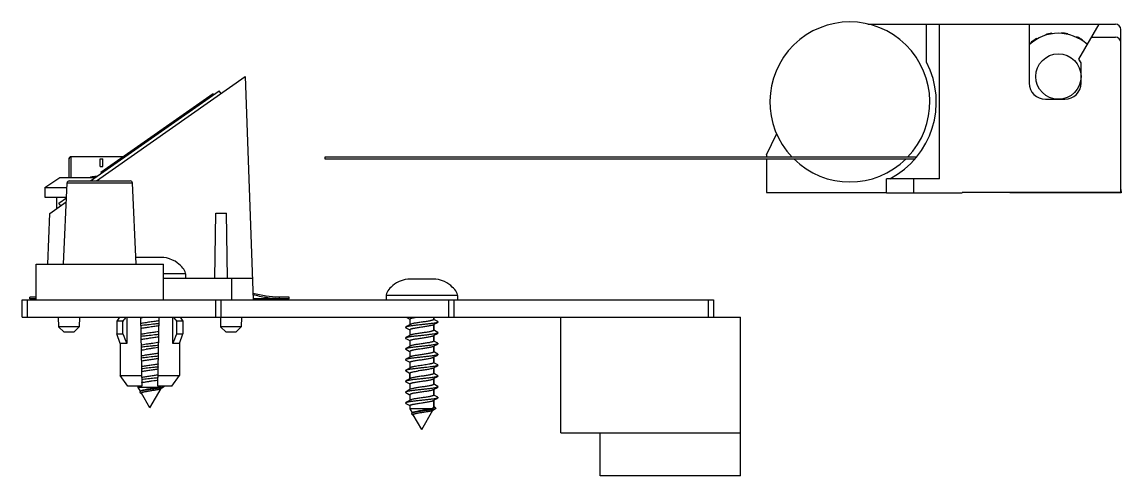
# Model space of a CAD drawing. Extents: x 0 to 420, y -74 to 297.
# Drawn here: x 177.2 to 279, y 126.9 to 168.9 of the extents above; entities that cross this region are included whole.
import ezdxf

# ---------------------------------------------------------------- set-up
doc = ezdxf.new("R2010")
doc.units = 0
doc.header["$LTSCALE"] = 23.1
doc.layers.get('0').update_dxf_attribs({"linetype": 'CONTINUOUS'})
doc.layers.add('02___PRT_ALL_AXES', color=7, linetype='CONTINUOUS')

msp = doc.modelspace()

# ---------------------------------------------------------------- linework, layer by layer
at = {"color": 7, "linetype": 'CONTINUOUS'}
for p, q in [((255.53, 168.73), (278.45, 168.73)), ((260.97, 165.21), (260.97, 168.73)), ((262.17, 154.43), (262.17, 168.73)), ((270.47, 168.73), (270.47, 163.28)), ((272.54, 167.88), (272.58, 167.83)), ((273.4, 167.86), (273.44, 167.92)), ((275.07, 165.48), (276.94, 168.73)), ((278.95, 153.15), (278.95, 168.23)), ((270.66, 166.97), (270.64, 167.05)), ((271.14, 167.39), (271.2, 167.35)), ((271.95, 167.68), (271.96, 167.74)), ((274.03, 167.83), (274.05, 167.76)), ((274.82, 167.5), (274.88, 167.55)), ((275.4, 167.25), (275.4, 167.17)), ((276.25, 167.53), (278.45, 167.53)), ((275.27, 165.14), (275.07, 165.48)), ((275.27, 163.28), (275.27, 165.14)), ((184.13, 154.23), (197.91, 163.88)), ((197.91, 163.88), (198.63, 143.23)), ((183.6, 154.23), (195.5, 162.56)), ((194.95, 162.29), (184.55, 155.01)), ((194.95, 162.29), (195.01, 162.21)), ((195.67, 162.31), (195.5, 162.56)), ((271.97, 161.78), (273.77, 161.78)), ((246.15, 156.65), (247.09, 158.55)), ((181.6, 154.53), (181.6, 156.26)), ((181.8, 154.53), (181.8, 156.46)), ((186.62, 156.46), (181.8, 156.46)), ((186.59, 156.44), (181.8, 156.44)), ((184.47, 155.55), (184.47, 156.28)), ((184.47, 156.28), (184.72, 156.28)), ((184.47, 156.26), (184.72, 156.26)), ((184.72, 155.55), (184.72, 156.28)), ((205.27, 156.42), (205.27, 156.27)), ((260, 156.42), (205.27, 156.42)), ((205.27, 156.27), (259.89, 156.27)), ((246.15, 156.65), (246.15, 156.42)), ((246.15, 156.27), (246.15, 153.15)), ((184.47, 155.55), (184.72, 155.55)), ((184.55, 155.01), (184.6, 154.93)), ((179.35, 153.63), (180.75, 154.53)), ((179.35, 153.63), (179.35, 152.73)), ((179.35, 153.63), (181.41, 153.63)), ((180.75, 154.53), (184.03, 154.53)), ((181.1, 146.53), (181.42, 154.04)), ((181.42, 154.04), (187.47, 154.04)), ((181.62, 154.23), (187.27, 154.23)), ((183.85, 154.58), (183.85, 154.55)), ((187.8, 146.53), (187.47, 154.04)), ((257.27, 153.13), (257.27, 154.43)), ((262.17, 154.43), (257.27, 154.43)), ((259.77, 154.43), (259.77, 153.13)), ((179.35, 152.73), (181.37, 152.73)), ((180.45, 152.73), (180.45, 151.65)), ((180.67, 152.18), (181.36, 152.66)), ((246.15, 153.15), (257.27, 153.15)), ((257.27, 153.13), (264.27, 153.13)), ((264.27, 153.15), (264.27, 153.13)), ((278.95, 153.15), (264.27, 153.15)), ((268.67, 153.13), (268.67, 153.15)), ((278.97, 153.13), (268.67, 153.13)), ((278.97, 153.26), (278.97, 153.13)), ((179.81, 151.21), (181.35, 152.28)), ((180.84, 151.93), (180.67, 152.18)), ((179.65, 146.53), (179.81, 151.21)), ((195.08, 145.23), (195.19, 151.23)), ((195.19, 151.23), (196.18, 151.23)), ((196.28, 145.23), (196.18, 151.23)), ((178.55, 143.23), (178.55, 146.53)), ((178.55, 146.53), (190.35, 146.53)), ((187.78, 147.13), (187.77, 147.13)), ((187.88, 147.13), (187.78, 147.13)), ((187.88, 147.13), (187.88, 147.13)), ((188.48, 147.13), (187.93, 147.13)), ((188.48, 147.13), (188.48, 147.13)), ((189.57, 147.13), (188.59, 147.13)), ((189.69, 147.13), (189.69, 147.13)), ((190.23, 147.13), (189.69, 147.13)), ((190.29, 147.13), (190.29, 147.13)), ((190.38, 147.13), (190.29, 147.13)), ((190.35, 143.23), (190.35, 146.53)), ((192.38, 145.63), (190.35, 145.63)), ((192.38, 145.63), (192.38, 145.23)), ((190.35, 145.23), (198.56, 145.23)), ((196.63, 145.23), (196.63, 143.23)), ((213.04, 145.13), (212.95, 145.13)), ((213.04, 145.13), (213.04, 145.13)), ((213.64, 145.13), (213.09, 145.13)), ((213.64, 145.13), (213.64, 145.13)), ((214.74, 145.13), (213.75, 145.13)), ((214.85, 145.13), (214.85, 145.13)), ((215.4, 145.13), (214.85, 145.13)), ((215.45, 145.13), (215.45, 145.13)), ((215.55, 145.13), (215.45, 145.13)), ((177.97, 143.33), (177.97, 143.48)), ((178.55, 143.48), (177.97, 143.48)), ((201.06, 143.48), (201.06, 143.33)), ((201.97, 143.48), (201.06, 143.48)), ((201.97, 143.33), (201.97, 143.48)), ((210.95, 143.63), (210.95, 143.23)), ((217.55, 143.63), (210.95, 143.63)), ((217.55, 143.63), (217.55, 143.23)), ((177.25, 141.63), (177.25, 143.23)), ((177.25, 143.23), (241.25, 143.23)), ((177.75, 141.63), (177.75, 143.23)), ((195.15, 143.23), (195.15, 141.63)), ((195.65, 143.23), (195.65, 141.63)), ((216.75, 141.63), (216.75, 143.23)), ((217.25, 141.63), (217.25, 143.23)), ((240.75, 143.23), (240.75, 141.63)), ((241.25, 143.23), (241.25, 141.63)), ((177.25, 141.63), (243.75, 141.63)), ((180.61, 141.63), (180.63, 140.73)), ((182.56, 141.63), (182.54, 140.73)), ((186.27, 141.63), (186.03, 141.25)), ((186.96, 141.63), (186.96, 139.18)), ((188.22, 141.63), (188.33, 135.23)), ((189.83, 135.23), (189.94, 141.63)), ((191.2, 139.18), (191.2, 141.63)), ((191.9, 141.63), (192.13, 141.25)), ((195.61, 141.63), (195.63, 140.73)), ((197.56, 141.63), (197.54, 140.73)), ((212.81, 141.63), (213.07, 141.48)), ((213.07, 141.48), (213.15, 141.43)), ((215.35, 141.41), (215.35, 141.63)), ((215.43, 141.38), (215.35, 141.43)), ((227.11, 130.93), (227.11, 141.63)), ((243.75, 126.93), (243.75, 141.63)), ((181.14, 140.23), (180.63, 140.73)), ((182.54, 140.73), (180.63, 140.73)), ((182.03, 140.23), (182.54, 140.73)), ((186.03, 141.25), (186.03, 140.08)), ((186.59, 141.25), (186.03, 141.25)), ((186.59, 140.08), (186.59, 141.25)), ((191.58, 140.08), (191.58, 141.25)), ((192.13, 141.25), (191.58, 141.25)), ((192.13, 141.25), (192.13, 140.08)), ((196.14, 140.23), (195.63, 140.73)), ((197.54, 140.73), (195.63, 140.73)), ((197.03, 140.23), (197.54, 140.73)), ((212.77, 140.65), (213.07, 140.48)), ((213.07, 140.48), (213.15, 140.43)), ((215.35, 140.41), (215.35, 140.93)), ((215.43, 140.38), (215.35, 140.43)), ((215.72, 141.21), (215.43, 141.38)), ((215.72, 140.21), (215.43, 140.38)), ((182.03, 140.23), (181.14, 140.23)), ((186.33, 139.18), (186.03, 140.08)), ((186.03, 140.08), (186.59, 140.08)), ((191.58, 140.08), (192.13, 140.08)), ((191.83, 139.18), (192.13, 140.08)), ((197.03, 140.23), (196.14, 140.23)), ((212.77, 139.65), (213.07, 139.48)), ((213.07, 139.48), (213.15, 139.43)), ((215.35, 139.41), (215.35, 139.93)), ((215.43, 139.38), (215.35, 139.43)), ((215.72, 139.21), (215.43, 139.38)), ((186.33, 139.18), (186.33, 136.23)), ((186.96, 139.18), (186.33, 139.18)), ((191.83, 139.18), (191.2, 139.18)), ((191.83, 139.18), (191.83, 136.23)), ((212.77, 138.65), (213.07, 138.48)), ((213.07, 138.48), (213.15, 138.43)), ((215.35, 138.41), (215.35, 138.93)), ((215.43, 138.38), (215.35, 138.43)), ((215.72, 138.21), (215.43, 138.38)), ((212.77, 137.65), (213.07, 137.48)), ((213.07, 137.48), (213.15, 137.43)), ((215.35, 137.41), (215.35, 137.93)), ((215.43, 137.38), (215.35, 137.43)), ((215.72, 137.21), (215.43, 137.38)), ((212.77, 136.65), (213.07, 136.48)), ((213.07, 136.48), (213.15, 136.43)), ((213.15, 135.93), (213.15, 136.45)), ((215.35, 136.41), (215.35, 136.93)), ((215.43, 136.38), (215.35, 136.43)), ((215.72, 136.21), (215.43, 136.38)), ((187.03, 135.23), (186.33, 136.23)), ((186.33, 136.23), (188.32, 136.23)), ((189.85, 136.23), (191.83, 136.23)), ((191.13, 135.23), (191.83, 136.23)), ((212.77, 135.65), (213.07, 135.48)), ((213.07, 135.48), (213.15, 135.43)), ((215.35, 135.41), (215.35, 135.93)), ((215.43, 135.38), (215.35, 135.43)), ((215.72, 135.21), (215.43, 135.38)), ((188.33, 135.23), (187.03, 135.23)), ((189.93, 135.13), (187.98, 135.13)), ((188.18, 134.65), (188.31, 134.57)), ((188.25, 134.79), (188.2, 134.76)), ((189.08, 133.23), (188.3, 134.59)), ((189.08, 133.23), (190.12, 135.02)), ((191.13, 135.23), (189.83, 135.23)), ((190.1, 135.01), (190.35, 135.16)), ((212.77, 134.65), (213.07, 134.48)), ((213.07, 134.48), (213.15, 134.43)), ((215.35, 134.41), (215.35, 134.93)), ((215.43, 134.38), (215.35, 134.43)), ((215.72, 134.21), (215.43, 134.38)), ((212.77, 133.65), (213.07, 133.48)), ((213.07, 133.48), (213.15, 133.43)), ((215.35, 133.29), (215.35, 133.93)), ((215.51, 133.22), (215.35, 133.33)), ((215.09, 133.13), (213.15, 133.13)), ((213.34, 132.65), (213.47, 132.57)), ((213.42, 132.79), (213.36, 132.76)), ((214.25, 131.23), (213.46, 132.59)), ((214.25, 131.23), (215.28, 133.02)), ((215.26, 133.01), (215.51, 133.16)), ((227.11, 130.93), (243.75, 130.93)), ((230.75, 126.93), (230.75, 130.93)), ((243.75, 126.93), (230.75, 126.93))]:
    msp.add_line(p, q, dxfattribs=at)
at = {"color": 3, "linetype": 'CONTINUOUS'}
for p, q in [((178.55, 143.33), (177.97, 143.33)), ((201.97, 143.33), (198.63, 143.33))]:
    msp.add_line(p, q, dxfattribs=at)
at = {"color": 7, "linetype": 'CONTINUOUS'}
for points in [[(192.38, 145.63), (192.38, 145.7), (192.35, 145.82), (192.29, 145.94), (192.22, 146.06), (192.14, 146.17), (192.03, 146.29), (191.91, 146.41), (191.77, 146.54), (191.6, 146.66), (191.41, 146.79), (191.18, 146.91), (190.91, 147.02), (190.63, 147.1), (190.38, 147.13)], [(212.95, 145.13), (212.7, 145.1), (212.42, 145.02), (212.15, 144.91), (211.92, 144.79), (211.73, 144.66), (211.56, 144.54), (211.42, 144.41), (211.3, 144.29), (211.19, 144.17), (211.11, 144.06), (211.04, 143.94), (210.98, 143.82), (210.95, 143.7), (210.95, 143.63)], [(217.55, 143.63), (217.54, 143.7), (217.51, 143.82), (217.46, 143.94), (217.39, 144.06), (217.3, 144.17), (217.19, 144.29), (217.07, 144.41), (216.93, 144.54), (216.76, 144.66), (216.57, 144.79), (216.34, 144.91), (216.08, 145.02), (215.79, 145.1), (215.55, 145.13)], [(213.18, 140.95), (212.91, 140.79), (212.77, 140.71)], [(215.31, 140.91), (215.58, 141.06), (215.72, 141.15)], [(213.18, 139.95), (212.91, 139.79), (212.77, 139.71)], [(215.31, 139.91), (215.58, 140.06), (215.72, 140.15)], [(213.18, 138.95), (212.91, 138.79), (212.77, 138.71)], [(215.31, 138.91), (215.58, 139.06), (215.72, 139.15)], [(213.18, 137.95), (212.91, 137.79), (212.77, 137.71)], [(215.31, 137.91), (215.58, 138.06), (215.72, 138.15)], [(213.18, 136.95), (212.91, 136.79), (212.77, 136.71)], [(215.31, 136.91), (215.58, 137.06), (215.72, 137.15)], [(213.18, 135.95), (212.91, 135.79), (212.77, 135.71)], [(215.31, 135.91), (215.58, 136.06), (215.72, 136.15)], [(213.18, 134.95), (212.91, 134.79), (212.77, 134.71)], [(215.31, 134.91), (215.58, 135.06), (215.72, 135.15)], [(213.18, 133.95), (212.91, 133.79), (212.77, 133.71)], [(215.31, 133.91), (215.58, 134.06), (215.72, 134.15)]]:
    msp.add_lwpolyline(points, dxfattribs=at)
msp.add_circle((273.17, 163.88), 2.1, dxfattribs=at)
for centre, radius, start, end in [((253.87, 161.53), 7.4, 316.2565, 223.744), ((273.17, 163.88), 4, 47.8192, 132.5077), ((273.17, 163.88), 4.05, 98.8211, 107.3199), ((273.17, 163.88), 4.05, 77.6411, 86.1399), ((278.45, 168.23), 0.5, 0, 90), ((273.17, 163.88), 4.05, 120.0011, 128.4999), ((273.17, 163.88), 4.05, 56.4611, 64.9599), ((278.45, 167.03), 0.5, 0, 90), ((253.87, 161.53), 8, 297.4392, 27.4392), ((271.97, 163.28), 1.5, 180, 270), ((273.77, 163.28), 1.5, 270, 360), ((181.8, 156.26), 0.2, 90.8565, 179.9969), ((181.8, 156.27), 0.197, 90.0003, 90.8664), ((253.87, 161.53), 7.4, 225.3368, 314.6648), ((181.62, 154.03), 0.2, 90, 177.5), ((187.27, 154.03), 0.2, 2.5, 90), ((275.97, 153.26), 3, 0, 3.472), ((187.93, 145.82), 1.31, 90.0183, 92.308), ((188.59, 141.49), 5.64, 89.967, 91.1127), ((189.58, 141.49), 5.64, 88.8873, 90.033), ((190.23, 145.82), 1.31, 87.692, 89.9817), ((213.09, 143.82), 1.31, 90.0183, 92.308), ((213.75, 139.49), 5.64, 89.967, 91.1127), ((214.74, 139.49), 5.64, 88.8873, 90.033), ((215.4, 143.82), 1.31, 87.692, 89.9817), ((204.12, 127.89), 22.05, 141.4518, 142.6854), ((174.04, 127.89), 22.05, 37.3146, 38.5482), ((228.89, 157.26), 45.66, 202.0988, 203.323), ((149.27, 157.26), 45.66, 336.677, 337.9012), ((189, 140.52), 4.32, 281.302, 281.4356)]:
    msp.add_arc(centre, radius, start, end, dxfattribs=at)
for points, knots in [([(181.6, 156.26), (181.6, 156.29), (181.61, 156.33), (181.65, 156.39), (181.72, 156.43), (181.77, 156.44), (181.8, 156.44)], [0, 0, 0, 0, 0.238313, 0.483598, 0.738487, 1, 1, 1, 1]), ([(183.6, 154.58), (183.6, 154.58), (183.6, 154.58), (183.61, 154.59), (183.62, 154.59), (183.65, 154.6), (183.7, 154.61), (183.77, 154.63), (183.87, 154.64), (183.97, 154.65), (184.09, 154.66), (184.18, 154.66), (184.22, 154.66)], [0, 0, 0, 0, 0.009509, 0.025099, 0.04839, 0.07974, 0.166396, 0.283693, 0.429143, 0.599507, 0.791122, 1, 1, 1, 1]), ([(183.84, 154.6), (183.86, 154.61), (183.98, 154.62), (184.09, 154.63), (184.18, 154.63)], [0, 0, 0, 0, 0.219067, 1, 1, 1, 1]), ([(184.18, 154.63), (184.13, 154.63), (184.07, 154.62), (183.99, 154.61), (183.94, 154.61), (183.9, 154.6), (183.87, 154.59), (183.86, 154.59), (183.85, 154.58), (183.85, 154.58), (183.85, 154.58)], [0, 0, 0, 0, 0.409396, 0.578881, 0.722188, 0.836787, 0.920906, 0.951391, 0.974288, 1, 1, 1, 1]), ([(183.62, 154.56), (183.62, 154.56), (183.61, 154.57), (183.6, 154.57), (183.6, 154.57), (183.6, 154.58)], [0, 0, 0, 0, 0.383519, 0.670962, 1, 1, 1, 1]), ([(183.62, 154.56), (183.63, 154.57), (183.66, 154.58), (183.73, 154.59), (183.79, 154.6), (183.84, 154.6)], [0, 0, 0, 0, 0.161637, 0.384267, 1, 1, 1, 1]), ([(183.84, 154.54), (183.8, 154.54), (183.73, 154.55), (183.66, 154.55), (183.63, 154.56), (183.62, 154.56)], [0, 0, 0, 0, 0.617101, 0.839567, 1, 1, 1, 1]), ([(184.04, 154.54), (184.02, 154.54), (183.96, 154.54), (183.89, 154.54), (183.84, 154.54)], [0, 0, 0, 0, 0.270883, 1, 1, 1, 1]), ([(183.85, 154.58), (183.85, 154.57), (183.85, 154.57), (183.85, 154.57), (183.86, 154.57), (183.88, 154.56), (183.91, 154.56), (183.98, 154.55), (184.03, 154.55), (184.06, 154.55)], [0, 0, 0, 0, 0.0282, 0.051018, 0.080892, 0.162837, 0.274681, 0.585294, 1, 1, 1, 1]), ([(183.85, 154.55), (183.85, 154.55), (183.85, 154.54), (183.85, 154.54), (183.85, 154.54)], [0, 0, 0, 0, 0.191693, 1, 1, 1, 1]), ([(201.06, 143.48), (200.65, 143.48), (199.82, 143.54), (199.01, 143.72), (198.61, 143.83)], [0, 0, 0, 0, 0.495224, 1, 1, 1, 1]), ([(188.22, 141.55), (188.28, 141.57), (188.41, 141.59), (188.55, 141.62), (188.62, 141.63)], [0, 0, 0, 0, 0.454883, 1, 1, 1, 1]), ([(213.15, 141.45), (213.15, 141.45), (213.15, 141.46), (213.16, 141.47), (213.17, 141.48), (213.19, 141.49), (213.22, 141.5), (213.26, 141.52), (213.32, 141.54), (213.42, 141.56), (213.53, 141.58), (213.65, 141.61), (213.74, 141.62), (213.78, 141.63)], [0, 0, 0, 0, 0.017212, 0.037975, 0.064378, 0.097386, 0.13738, 0.184483, 0.299684, 0.441569, 0.607714, 0.795051, 1, 1, 1, 1]), ([(215.35, 141.41), (215.35, 141.4), (215.34, 141.39), (215.33, 141.38), (215.3, 141.36), (215.27, 141.35), (215.23, 141.34), (215.19, 141.32), (215.13, 141.31), (215.04, 141.29), (214.92, 141.26), (214.69, 141.22), (214.37, 141.18), (214.05, 141.13), (213.8, 141.09), (213.63, 141.07), (213.48, 141.04), (213.35, 141.01), (213.26, 140.98), (213.21, 140.96), (213.19, 140.95), (213.18, 140.95)], [0, 0, 0, 0, 0.006752, 0.01558, 0.027474, 0.042774, 0.061561, 0.083787, 0.109334, 0.138035, 0.204044, 0.279823, 0.450929, 0.62977, 0.714963, 0.793673, 0.863417, 0.922057, 0.967905, 0.985692, 1, 1, 1, 1]), ([(189.94, 141.3), (189.89, 141.29), (189.76, 141.26), (189.55, 141.23), (189.33, 141.19), (189.09, 141.16), (188.85, 141.13), (188.62, 141.09), (188.41, 141.06), (188.29, 141.03), (188.23, 141.02)], [0, 0, 0, 0, 0.101802, 0.222907, 0.357542, 0.499179, 0.640924, 0.775881, 0.897506, 1, 1, 1, 1]), ([(189.94, 141.02), (189.8, 141.01), (189.44, 140.97), (188.98, 140.92), (188.54, 140.87), (188.33, 140.85), (188.23, 140.83)], [0, 0, 0, 0, 0.238028, 0.631977, 0.824112, 1, 1, 1, 1]), ([(189.94, 140.84), (189.88, 140.83), (189.75, 140.8), (189.55, 140.77), (189.32, 140.73), (189.09, 140.7), (188.85, 140.66), (188.62, 140.63), (188.42, 140.6), (188.29, 140.57), (188.24, 140.56)], [0, 0, 0, 0, 0.102429, 0.223648, 0.358016, 0.499191, 0.640473, 0.77516, 0.896892, 1, 1, 1, 1]), ([(212.77, 140.71), (212.77, 140.71), (212.76, 140.7), (212.75, 140.69), (212.75, 140.69), (212.75, 140.68), (212.75, 140.67), (212.75, 140.66), (212.76, 140.66), (212.77, 140.65), (212.77, 140.65)], [0, 0, 0, 0, 0.164216, 0.297953, 0.406529, 0.499994, 0.593454, 0.702043, 0.835803, 1, 1, 1, 1]), ([(215.72, 141.15), (215.71, 141.14), (215.69, 141.13), (215.65, 141.12), (215.6, 141.11), (215.51, 141.09), (215.38, 141.06), (215.16, 141.03), (214.86, 140.99), (214.5, 140.95), (214.12, 140.91), (213.75, 140.87), (213.45, 140.84), (213.24, 140.81), (213.11, 140.79), (212.99, 140.77), (212.9, 140.75), (212.83, 140.73), (212.79, 140.72), (212.78, 140.71), (212.77, 140.71)], [0, 0, 0, 0, 0.010762, 0.024902, 0.042426, 0.063266, 0.114358, 0.176806, 0.287759, 0.412844, 0.54374, 0.671719, 0.788256, 0.839778, 0.885643, 0.92511, 0.957573, 0.982589, 0.992239, 1, 1, 1, 1]), ([(215.31, 140.91), (215.3, 140.9), (215.28, 140.89), (215.23, 140.87), (215.14, 140.85), (215.01, 140.82), (214.86, 140.79), (214.69, 140.76), (214.44, 140.72), (214.12, 140.68), (213.8, 140.63), (213.57, 140.59), (213.45, 140.57), (213.36, 140.55), (213.31, 140.53), (213.26, 140.52), (213.22, 140.51), (213.19, 140.49), (213.17, 140.48), (213.15, 140.46), (213.15, 140.45), (213.15, 140.45)], [0, 0, 0, 0, 0.014307, 0.032092, 0.077938, 0.136576, 0.206322, 0.285029, 0.370218, 0.549062, 0.720175, 0.795956, 0.861967, 0.890669, 0.916215, 0.93844, 0.957226, 0.972525, 0.98442, 0.993248, 1, 1, 1, 1]), ([(215.35, 140.41), (215.35, 140.4), (215.34, 140.39), (215.33, 140.38), (215.3, 140.36), (215.27, 140.35), (215.23, 140.34), (215.19, 140.32), (215.13, 140.31), (215.04, 140.29), (214.92, 140.26), (214.69, 140.22), (214.37, 140.18), (214.05, 140.13), (213.8, 140.09), (213.63, 140.07), (213.48, 140.04), (213.35, 140.01), (213.26, 139.98), (213.21, 139.96), (213.19, 139.95), (213.18, 139.95)], [0, 0, 0, 0, 0.006752, 0.01558, 0.027474, 0.042773, 0.061558, 0.083782, 0.109327, 0.138026, 0.204035, 0.279819, 0.45094, 0.629782, 0.714975, 0.793686, 0.86343, 0.922066, 0.967909, 0.985693, 1, 1, 1, 1]), ([(215.72, 141.21), (215.72, 141.21), (215.73, 141.2), (215.74, 141.19), (215.74, 141.19), (215.75, 141.18), (215.74, 141.17), (215.74, 141.16), (215.73, 141.16), (215.72, 141.15), (215.72, 141.15)], [0, 0, 0, 0, 0.164204, 0.297912, 0.406509, 0.499988, 0.593454, 0.70208, 0.835832, 1, 1, 1, 1]), ([(189.93, 140.3), (189.87, 140.29), (189.74, 140.26), (189.54, 140.23), (189.32, 140.19), (189.09, 140.16), (188.85, 140.13), (188.63, 140.09), (188.43, 140.06), (188.3, 140.03), (188.25, 140.02)], [0, 0, 0, 0, 0.103163, 0.224517, 0.35858, 0.499207, 0.639944, 0.774323, 0.896178, 1, 1, 1, 1]), ([(189.92, 140.02), (189.78, 140.01), (189.43, 139.96), (188.98, 139.92), (188.55, 139.87), (188.35, 139.85), (188.25, 139.83)], [0, 0, 0, 0, 0.238847, 0.631913, 0.82372, 1, 1, 1, 1]), ([(188.25, 139.56), (188.31, 139.57), (188.44, 139.6), (188.71, 139.64), (189.09, 139.7), (189.46, 139.75), (189.74, 139.8), (189.86, 139.82), (189.92, 139.83)], [0, 0, 0, 0, 0.104418, 0.22637, 0.500765, 0.774748, 0.896218, 1, 1, 1, 1]), ([(212.77, 139.71), (212.77, 139.71), (212.76, 139.7), (212.75, 139.69), (212.75, 139.69), (212.75, 139.68), (212.75, 139.67), (212.75, 139.66), (212.76, 139.66), (212.77, 139.65), (212.77, 139.65)], [0, 0, 0, 0, 0.164173, 0.297891, 0.40651, 0.499994, 0.593473, 0.702102, 0.835838, 1, 1, 1, 1]), ([(215.72, 140.15), (215.71, 140.14), (215.69, 140.13), (215.65, 140.12), (215.6, 140.11), (215.51, 140.09), (215.38, 140.06), (215.16, 140.03), (214.86, 139.99), (214.5, 139.95), (214.12, 139.91), (213.75, 139.87), (213.45, 139.84), (213.24, 139.81), (213.11, 139.79), (212.99, 139.77), (212.9, 139.75), (212.83, 139.73), (212.79, 139.72), (212.78, 139.71), (212.77, 139.71)], [0, 0, 0, 0, 0.010762, 0.024901, 0.042427, 0.063265, 0.114356, 0.176805, 0.287759, 0.412843, 0.543739, 0.671717, 0.788256, 0.839776, 0.885641, 0.92511, 0.957571, 0.982587, 0.992237, 1, 1, 1, 1]), ([(213.15, 139.45), (213.15, 139.45), (213.15, 139.46), (213.17, 139.48), (213.19, 139.49), (213.22, 139.51), (213.26, 139.52), (213.31, 139.53), (213.36, 139.55), (213.45, 139.57), (213.57, 139.59), (213.8, 139.63), (214.12, 139.68), (214.44, 139.72), (214.69, 139.76), (214.86, 139.79), (215.01, 139.82), (215.14, 139.85), (215.23, 139.87), (215.28, 139.89), (215.3, 139.9), (215.31, 139.91)], [0, 0, 0, 0, 0.006752, 0.01558, 0.027474, 0.042772, 0.061557, 0.08378, 0.109326, 0.138025, 0.204034, 0.279817, 0.450936, 0.629779, 0.714973, 0.793685, 0.86343, 0.922065, 0.967908, 0.985693, 1, 1, 1, 1]), ([(215.35, 139.41), (215.35, 139.4), (215.34, 139.39), (215.33, 139.38), (215.3, 139.36), (215.27, 139.35), (215.23, 139.34), (215.19, 139.32), (215.13, 139.31), (215.04, 139.29), (214.92, 139.26), (214.69, 139.22), (214.37, 139.18), (214.05, 139.13), (213.8, 139.09), (213.63, 139.07), (213.48, 139.04), (213.35, 139.01), (213.26, 138.98), (213.21, 138.96), (213.19, 138.95), (213.18, 138.95)], [0, 0, 0, 0, 0.006752, 0.01558, 0.027476, 0.042776, 0.061564, 0.08379, 0.109338, 0.13804, 0.20405, 0.279829, 0.450943, 0.629782, 0.71497, 0.793674, 0.863417, 0.922057, 0.967905, 0.985692, 1, 1, 1, 1]), ([(215.72, 140.21), (215.72, 140.21), (215.73, 140.2), (215.74, 140.19), (215.74, 140.19), (215.75, 140.18), (215.74, 140.17), (215.74, 140.16), (215.73, 140.16), (215.72, 140.15), (215.72, 140.15)], [0, 0, 0, 0, 0.164182, 0.297953, 0.406566, 0.500024, 0.593492, 0.702072, 0.835786, 1, 1, 1, 1]), ([(188.74, 139.11), (188.66, 139.1), (188.5, 139.07), (188.34, 139.04), (188.27, 139.03)], [0, 0, 0, 0, 0.541456, 1, 1, 1, 1]), ([(188.62, 138.88), (188.59, 138.87), (188.47, 138.86), (188.35, 138.85), (188.27, 138.84)], [0, 0, 0, 0, 0.260803, 1, 1, 1, 1]), ([(188.27, 138.57), (188.34, 138.58), (188.5, 138.61), (188.66, 138.63), (188.74, 138.65)], [0, 0, 0, 0, 0.459788, 1, 1, 1, 1]), ([(189.9, 139.02), (189.8, 139.01), (189.6, 138.98), (189.17, 138.94), (188.84, 138.9), (188.62, 138.88)], [0, 0, 0, 0, 0.232649, 0.485162, 1, 1, 1, 1]), ([(189.91, 139.29), (189.83, 139.28), (189.65, 139.24), (189.36, 139.2), (189.06, 139.16), (188.85, 139.13), (188.74, 139.11)], [0, 0, 0, 0, 0.20998, 0.460471, 0.731169, 1, 1, 1, 1]), ([(189.9, 138.83), (189.82, 138.81), (189.64, 138.78), (189.36, 138.74), (189.05, 138.69), (188.85, 138.66), (188.74, 138.65)], [0, 0, 0, 0, 0.211234, 0.461842, 0.731951, 1, 1, 1, 1]), ([(212.77, 138.71), (212.77, 138.71), (212.76, 138.7), (212.75, 138.69), (212.75, 138.69), (212.75, 138.68), (212.75, 138.67), (212.75, 138.66), (212.76, 138.66), (212.77, 138.65), (212.77, 138.65)], [0, 0, 0, 0, 0.164165, 0.297916, 0.406544, 0.500013, 0.593494, 0.702095, 0.835803, 1, 1, 1, 1]), ([(215.72, 139.15), (215.71, 139.14), (215.69, 139.13), (215.65, 139.12), (215.6, 139.11), (215.51, 139.09), (215.38, 139.06), (215.16, 139.03), (214.86, 138.99), (214.5, 138.95), (214.12, 138.91), (213.75, 138.87), (213.45, 138.84), (213.24, 138.81), (213.11, 138.79), (212.99, 138.77), (212.9, 138.75), (212.83, 138.73), (212.79, 138.72), (212.78, 138.71), (212.77, 138.71)], [0, 0, 0, 0, 0.010761, 0.024901, 0.042425, 0.063265, 0.114356, 0.176805, 0.287759, 0.412843, 0.543739, 0.671718, 0.788256, 0.839777, 0.885641, 0.92511, 0.957573, 0.982587, 0.992239, 1, 1, 1, 1]), ([(215.31, 138.91), (215.3, 138.9), (215.28, 138.89), (215.23, 138.87), (215.14, 138.85), (215.01, 138.82), (214.86, 138.79), (214.69, 138.76), (214.44, 138.72), (214.12, 138.68), (213.8, 138.63), (213.57, 138.59), (213.45, 138.57), (213.36, 138.55), (213.31, 138.53), (213.26, 138.52), (213.22, 138.51), (213.19, 138.49), (213.17, 138.48), (213.15, 138.46), (213.15, 138.45), (213.15, 138.45)], [0, 0, 0, 0, 0.014307, 0.032092, 0.077938, 0.136576, 0.206322, 0.285029, 0.370218, 0.549062, 0.720175, 0.795956, 0.861967, 0.890669, 0.916215, 0.93844, 0.957226, 0.972525, 0.98442, 0.993248, 1, 1, 1, 1]), ([(215.35, 138.41), (215.35, 138.4), (215.34, 138.39), (215.33, 138.38), (215.3, 138.36), (215.27, 138.35), (215.23, 138.34), (215.19, 138.32), (215.13, 138.31), (215.04, 138.29), (214.92, 138.26), (214.69, 138.22), (214.37, 138.18), (214.05, 138.13), (213.8, 138.09), (213.63, 138.07), (213.48, 138.04), (213.35, 138.01), (213.26, 137.98), (213.21, 137.96), (213.19, 137.95), (213.18, 137.95)], [0, 0, 0, 0, 0.006752, 0.01558, 0.027473, 0.042772, 0.061557, 0.083781, 0.109326, 0.138027, 0.204036, 0.279818, 0.450931, 0.629774, 0.714969, 0.793681, 0.863427, 0.922063, 0.967907, 0.985693, 1, 1, 1, 1]), ([(215.72, 139.21), (215.72, 139.21), (215.73, 139.2), (215.74, 139.19), (215.74, 139.19), (215.75, 139.18), (215.74, 139.17), (215.74, 139.16), (215.73, 139.16), (215.72, 139.15), (215.72, 139.15)], [0, 0, 0, 0, 0.164216, 0.297955, 0.406531, 0.499995, 0.593454, 0.70204, 0.835799, 1, 1, 1, 1]), ([(189.89, 138.29), (189.83, 138.28), (189.71, 138.26), (189.44, 138.21), (189.09, 138.16), (188.73, 138.11), (188.46, 138.06), (188.34, 138.04), (188.28, 138.03)], [0, 0, 0, 0, 0.105756, 0.22759, 0.499354, 0.771467, 0.893709, 1, 1, 1, 1]), ([(189.89, 138.02), (189.76, 138), (189.42, 137.96), (188.98, 137.92), (188.58, 137.87), (188.38, 137.85), (188.28, 137.84)], [0, 0, 0, 0, 0.239753, 0.631181, 0.822647, 1, 1, 1, 1]), ([(188.29, 137.57), (188.35, 137.58), (188.47, 137.6), (188.73, 137.65), (189.09, 137.7), (189.44, 137.75), (189.7, 137.79), (189.82, 137.81), (189.88, 137.83)], [0, 0, 0, 0, 0.106837, 0.229165, 0.500617, 0.771736, 0.893674, 1, 1, 1, 1]), ([(212.77, 137.71), (212.77, 137.71), (212.76, 137.7), (212.75, 137.69), (212.75, 137.69), (212.75, 137.68), (212.75, 137.67), (212.75, 137.66), (212.76, 137.66), (212.77, 137.65), (212.77, 137.65)], [0, 0, 0, 0, 0.164197, 0.297957, 0.406548, 0.500007, 0.593472, 0.702048, 0.835782, 1, 1, 1, 1]), ([(215.72, 138.15), (215.71, 138.14), (215.69, 138.13), (215.65, 138.12), (215.6, 138.11), (215.51, 138.09), (215.38, 138.06), (215.16, 138.03), (214.86, 137.99), (214.5, 137.95), (214.12, 137.91), (213.75, 137.87), (213.45, 137.84), (213.24, 137.81), (213.11, 137.79), (212.99, 137.77), (212.9, 137.75), (212.83, 137.73), (212.79, 137.72), (212.78, 137.71), (212.77, 137.71)], [0, 0, 0, 0, 0.010762, 0.024902, 0.042426, 0.063266, 0.114358, 0.176806, 0.287759, 0.412844, 0.54374, 0.671719, 0.788256, 0.839778, 0.885642, 0.92511, 0.957574, 0.982589, 0.99224, 1, 1, 1, 1]), ([(213.15, 137.45), (213.15, 137.45), (213.15, 137.46), (213.17, 137.48), (213.19, 137.49), (213.22, 137.51), (213.26, 137.52), (213.31, 137.53), (213.36, 137.55), (213.45, 137.57), (213.57, 137.59), (213.8, 137.63), (214.12, 137.68), (214.44, 137.72), (214.69, 137.76), (214.86, 137.79), (215.01, 137.82), (215.14, 137.85), (215.23, 137.87), (215.28, 137.89), (215.3, 137.9), (215.31, 137.91)], [0, 0, 0, 0, 0.006752, 0.01558, 0.027475, 0.042774, 0.06156, 0.083785, 0.10933, 0.13803, 0.204039, 0.279824, 0.450946, 0.629785, 0.714975, 0.793684, 0.863428, 0.922065, 0.967909, 0.985694, 1, 1, 1, 1]), ([(215.35, 137.41), (215.35, 137.41), (215.34, 137.4), (215.34, 137.39), (215.33, 137.38), (215.31, 137.37), (215.27, 137.35), (215.22, 137.33), (215.16, 137.31), (215.08, 137.3), (214.99, 137.28), (214.85, 137.25), (214.66, 137.22), (214.41, 137.18), (214.16, 137.15), (213.99, 137.12), (213.91, 137.11)], [0, 0, 0, 0, 0.006428, 0.013812, 0.02279, 0.033713, 0.061961, 0.099071, 0.144875, 0.198927, 0.260585, 0.329069, 0.482853, 0.652087, 0.827623, 1, 1, 1, 1]), ([(215.72, 138.21), (215.72, 138.21), (215.73, 138.2), (215.74, 138.19), (215.74, 138.19), (215.75, 138.18), (215.74, 138.17), (215.74, 138.16), (215.73, 138.16), (215.72, 138.15), (215.72, 138.15)], [0, 0, 0, 0, 0.164203, 0.29791, 0.406506, 0.499985, 0.593452, 0.702077, 0.835832, 1, 1, 1, 1]), ([(189.87, 137.29), (189.81, 137.27), (189.7, 137.25), (189.43, 137.21), (189.09, 137.16), (188.74, 137.11), (188.48, 137.07), (188.36, 137.04), (188.3, 137.03)], [0, 0, 0, 0, 0.106972, 0.229015, 0.49936, 0.77003, 0.89248, 1, 1, 1, 1]), ([(189.87, 137.02), (189.74, 137), (189.41, 136.96), (188.89, 136.91), (188.49, 136.86), (188.3, 136.84)], [0, 0, 0, 0, 0.240372, 0.630936, 1, 1, 1, 1]), ([(189.86, 136.82), (189.81, 136.81), (189.69, 136.79), (189.43, 136.75), (189.09, 136.7), (188.74, 136.65), (188.48, 136.61), (188.36, 136.58), (188.31, 136.57)], [0, 0, 0, 0, 0.107527, 0.229691, 0.499488, 0.769553, 0.89204, 1, 1, 1, 1]), ([(212.77, 136.71), (212.77, 136.71), (212.76, 136.7), (212.75, 136.69), (212.75, 136.69), (212.75, 136.68), (212.75, 136.67), (212.75, 136.66), (212.76, 136.66), (212.77, 136.65), (212.77, 136.65)], [0, 0, 0, 0, 0.164219, 0.29794, 0.406519, 0.499988, 0.593448, 0.702049, 0.835812, 1, 1, 1, 1]), ([(213.78, 136.88), (213.66, 136.86), (213.49, 136.84), (213.27, 136.82), (213.12, 136.79), (213, 136.77), (212.9, 136.75), (212.84, 136.73), (212.79, 136.72), (212.78, 136.71), (212.77, 136.71)], [0, 0, 0, 0, 0.354422, 0.511601, 0.651696, 0.772271, 0.871335, 0.947431, 0.976638, 1, 1, 1, 1]), ([(213.15, 136.45), (213.15, 136.45), (213.15, 136.46), (213.16, 136.47), (213.18, 136.49), (213.2, 136.5), (213.23, 136.51), (213.27, 136.52), (213.31, 136.54), (213.38, 136.55), (213.47, 136.57), (213.6, 136.6), (213.75, 136.62), (213.85, 136.64), (213.91, 136.65)], [0, 0, 0, 0, 0.016182, 0.036312, 0.06254, 0.095748, 0.136249, 0.184075, 0.23909, 0.301075, 0.444639, 0.611636, 0.79825, 1, 1, 1, 1]), ([(213.91, 137.11), (213.82, 137.1), (213.7, 137.08), (213.55, 137.05), (213.45, 137.03), (213.36, 137.01), (213.28, 136.99), (213.23, 136.97), (213.19, 136.96), (213.18, 136.95)], [0, 0, 0, 0, 0.340127, 0.492792, 0.630716, 0.751847, 0.854489, 0.937396, 1, 1, 1, 1]), ([(215.35, 136.41), (215.35, 136.4), (215.34, 136.39), (215.33, 136.38), (215.3, 136.36), (215.27, 136.35), (215.23, 136.34), (215.19, 136.32), (215.13, 136.31), (215.04, 136.29), (214.92, 136.26), (214.69, 136.22), (214.37, 136.18), (214.05, 136.13), (213.8, 136.09), (213.63, 136.07), (213.48, 136.04), (213.35, 136.01), (213.26, 135.98), (213.21, 135.96), (213.19, 135.95), (213.18, 135.95)], [0, 0, 0, 0, 0.006752, 0.015579, 0.027474, 0.042773, 0.061559, 0.083785, 0.109331, 0.138032, 0.204041, 0.27982, 0.450925, 0.629766, 0.71496, 0.793672, 0.863418, 0.922057, 0.967905, 0.985692, 1, 1, 1, 1]), ([(215.72, 137.15), (215.71, 137.14), (215.68, 137.13), (215.63, 137.11), (215.56, 137.1), (215.47, 137.08), (215.38, 137.06), (215.22, 137.04), (215, 137.01), (214.72, 136.98), (214.41, 136.95), (214.1, 136.91), (213.89, 136.89), (213.78, 136.88)], [0, 0, 0, 0, 0.020824, 0.049405, 0.085689, 0.129383, 0.180067, 0.23721, 0.368331, 0.516995, 0.676605, 0.840032, 1, 1, 1, 1]), ([(215.31, 136.91), (215.3, 136.9), (215.28, 136.89), (215.23, 136.87), (215.18, 136.86), (215.09, 136.84), (214.95, 136.81), (214.77, 136.78), (214.57, 136.74), (214.35, 136.71), (214.13, 136.68), (213.98, 136.66), (213.91, 136.65)], [0, 0, 0, 0, 0.025632, 0.058219, 0.097671, 0.143726, 0.253953, 0.384737, 0.530853, 0.686368, 0.84491, 1, 1, 1, 1]), ([(215.72, 137.21), (215.72, 137.21), (215.73, 137.2), (215.74, 137.19), (215.74, 137.19), (215.75, 137.18), (215.74, 137.17), (215.74, 137.16), (215.73, 137.16), (215.72, 137.15), (215.72, 137.15)], [0, 0, 0, 0, 0.164163, 0.297894, 0.406521, 0.500003, 0.593486, 0.702108, 0.835831, 1, 1, 1, 1]), ([(189.84, 136.28), (189.79, 136.27), (189.67, 136.25), (189.42, 136.21), (189.08, 136.16), (188.74, 136.11), (188.49, 136.07), (188.37, 136.05), (188.32, 136.04)], [0, 0, 0, 0, 0.108862, 0.231552, 0.500728, 0.769528, 0.891759, 1, 1, 1, 1]), ([(189.85, 136.01), (189.73, 136), (189.41, 135.96), (188.9, 135.91), (188.51, 135.87), (188.32, 135.84)], [0, 0, 0, 0, 0.240769, 0.63052, 1, 1, 1, 1]), ([(188.32, 135.58), (188.38, 135.59), (188.5, 135.61), (188.71, 135.64), (188.98, 135.68), (189.29, 135.73), (189.58, 135.77), (189.76, 135.8), (189.84, 135.82)], [0, 0, 0, 0, 0.108727, 0.231258, 0.431434, 0.637029, 0.831685, 1, 1, 1, 1]), ([(212.77, 135.71), (212.77, 135.71), (212.76, 135.7), (212.75, 135.69), (212.75, 135.69), (212.75, 135.68), (212.75, 135.67), (212.75, 135.66), (212.76, 135.66), (212.77, 135.65), (212.77, 135.65)], [0, 0, 0, 0, 0.164184, 0.297896, 0.406506, 0.499989, 0.593463, 0.702094, 0.835837, 1, 1, 1, 1]), ([(215.72, 136.15), (215.71, 136.14), (215.69, 136.13), (215.65, 136.12), (215.6, 136.11), (215.51, 136.09), (215.38, 136.06), (215.16, 136.03), (214.86, 135.99), (214.5, 135.95), (214.12, 135.91), (213.75, 135.87), (213.45, 135.84), (213.24, 135.81), (213.11, 135.79), (212.99, 135.77), (212.9, 135.75), (212.83, 135.73), (212.79, 135.72), (212.78, 135.71), (212.77, 135.71)], [0, 0, 0, 0, 0.010763, 0.024901, 0.042427, 0.063265, 0.114356, 0.176805, 0.287759, 0.412843, 0.543739, 0.671717, 0.788256, 0.839776, 0.885641, 0.92511, 0.957571, 0.982588, 0.992237, 1, 1, 1, 1]), ([(213.15, 135.45), (213.15, 135.45), (213.15, 135.46), (213.17, 135.48), (213.19, 135.49), (213.22, 135.51), (213.26, 135.52), (213.31, 135.53), (213.36, 135.55), (213.45, 135.57), (213.57, 135.59), (213.8, 135.63), (214.12, 135.68), (214.44, 135.72), (214.69, 135.76), (214.86, 135.79), (215.01, 135.82), (215.14, 135.85), (215.23, 135.87), (215.28, 135.89), (215.3, 135.9), (215.31, 135.91)], [0, 0, 0, 0, 0.006752, 0.01558, 0.027475, 0.042776, 0.061563, 0.08379, 0.109337, 0.138039, 0.204049, 0.279833, 0.450954, 0.629791, 0.714975, 0.79368, 0.863423, 0.922061, 0.967907, 0.985693, 1, 1, 1, 1]), ([(215.35, 135.41), (215.35, 135.4), (215.34, 135.39), (215.33, 135.38), (215.3, 135.36), (215.27, 135.35), (215.23, 135.34), (215.19, 135.32), (215.13, 135.31), (215.04, 135.29), (214.92, 135.26), (214.69, 135.22), (214.37, 135.18), (214.05, 135.13), (213.8, 135.09), (213.63, 135.07), (213.48, 135.04), (213.35, 135.01), (213.26, 134.98), (213.21, 134.96), (213.19, 134.95), (213.18, 134.95)], [0, 0, 0, 0, 0.006752, 0.01558, 0.027475, 0.042774, 0.06156, 0.083784, 0.10933, 0.13803, 0.204039, 0.279823, 0.450946, 0.629784, 0.714975, 0.793684, 0.863428, 0.922065, 0.967909, 0.985694, 1, 1, 1, 1]), ([(215.72, 136.21), (215.72, 136.21), (215.73, 136.2), (215.74, 136.19), (215.74, 136.19), (215.75, 136.18), (215.74, 136.17), (215.74, 136.16), (215.73, 136.16), (215.72, 136.15), (215.72, 136.15)], [0, 0, 0, 0, 0.164175, 0.297934, 0.406551, 0.500014, 0.593489, 0.702078, 0.835786, 1, 1, 1, 1]), ([(188.17, 134.74), (188.16, 134.73), (188.16, 134.73), (188.14, 134.72), (188.14, 134.71), (188.14, 134.69), (188.15, 134.67), (188.16, 134.66), (188.17, 134.65), (188.18, 134.65)], [0, 0, 0, 0, 0.154959, 0.281875, 0.386432, 0.479319, 0.687166, 0.827984, 1, 1, 1, 1]), ([(190.35, 135.16), (190.34, 135.15), (190.32, 135.15), (190.28, 135.13), (190.21, 135.11), (190.1, 135.08), (189.98, 135.06), (189.83, 135.04), (189.61, 135), (189.37, 134.97), (189.13, 134.94), (188.95, 134.91), (188.77, 134.88), (188.61, 134.86), (188.46, 134.83), (188.34, 134.8), (188.25, 134.78), (188.2, 134.75), (188.18, 134.74), (188.17, 134.74)], [0, 0, 0, 0, 0.011742, 0.026237, 0.063524, 0.11155, 0.169508, 0.23624, 0.310289, 0.473209, 0.557976, 0.641938, 0.722714, 0.797911, 0.865203, 0.922434, 0.967765, 0.985556, 1, 1, 1, 1]), ([(189.93, 135.13), (189.86, 135.12), (189.72, 135.09), (189.49, 135.05), (189.24, 135.01), (188.99, 134.97), (188.75, 134.93), (188.57, 134.89), (188.44, 134.86), (188.37, 134.84), (188.3, 134.82), (188.27, 134.8), (188.25, 134.79)], [0, 0, 0, 0, 0.119378, 0.25732, 0.406327, 0.557641, 0.701775, 0.829119, 0.883666, 0.930796, 0.96973, 1, 1, 1, 1]), ([(188.3, 134.59), (188.29, 134.59), (188.29, 134.6), (188.3, 134.62), (188.31, 134.64), (188.34, 134.65), (188.37, 134.67), (188.41, 134.68), (188.45, 134.69), (188.53, 134.71), (188.63, 134.74), (188.78, 134.76), (188.93, 134.79), (189.1, 134.82), (189.27, 134.84), (189.43, 134.87), (189.59, 134.89), (189.73, 134.92), (189.86, 134.94), (189.96, 134.96), (190.03, 134.98), (190.08, 135), (190.09, 135.01), (190.1, 135.01)], [0, 0, 0, 0, 0.008339, 0.016698, 0.027433, 0.041658, 0.059726, 0.081652, 0.107312, 0.136486, 0.20426, 0.282399, 0.367959, 0.457829, 0.548888, 0.638116, 0.722676, 0.800014, 0.867932, 0.924654, 0.968881, 0.986083, 1, 1, 1, 1]), ([(190.14, 135.23), (190.13, 135.22), (190.11, 135.2), (190.03, 135.17), (189.97, 135.15), (189.93, 135.13)], [0, 0, 0, 0, 0.186276, 0.415336, 1, 1, 1, 1]), ([(190.35, 135.22), (190.36, 135.22), (190.36, 135.22), (190.37, 135.21), (190.38, 135.2), (190.38, 135.19), (190.37, 135.18), (190.36, 135.17), (190.35, 135.16), (190.35, 135.16)], [0, 0, 0, 0, 0.159479, 0.289598, 0.395892, 0.488901, 0.692728, 0.830773, 1, 1, 1, 1]), ([(212.77, 134.71), (212.77, 134.71), (212.76, 134.7), (212.75, 134.69), (212.75, 134.69), (212.75, 134.68), (212.75, 134.67), (212.75, 134.66), (212.76, 134.66), (212.77, 134.65), (212.77, 134.65)], [0, 0, 0, 0, 0.164162, 0.297906, 0.406536, 0.50001, 0.593493, 0.702104, 0.835816, 1, 1, 1, 1]), ([(215.72, 135.15), (215.71, 135.14), (215.69, 135.13), (215.65, 135.12), (215.6, 135.11), (215.51, 135.09), (215.38, 135.06), (215.16, 135.03), (214.86, 134.99), (214.5, 134.95), (214.12, 134.91), (213.75, 134.87), (213.45, 134.84), (213.24, 134.81), (213.11, 134.79), (212.99, 134.77), (212.9, 134.75), (212.83, 134.73), (212.79, 134.72), (212.78, 134.71), (212.77, 134.71)], [0, 0, 0, 0, 0.010761, 0.024901, 0.042426, 0.063265, 0.114356, 0.176805, 0.287759, 0.412843, 0.543739, 0.671718, 0.788256, 0.839777, 0.885641, 0.92511, 0.957572, 0.982587, 0.992238, 1, 1, 1, 1]), ([(215.31, 134.91), (215.3, 134.9), (215.28, 134.89), (215.23, 134.87), (215.14, 134.85), (215.01, 134.82), (214.86, 134.79), (214.69, 134.76), (214.44, 134.72), (214.12, 134.68), (213.8, 134.63), (213.57, 134.59), (213.45, 134.57), (213.36, 134.55), (213.31, 134.53), (213.26, 134.52), (213.22, 134.51), (213.19, 134.49), (213.17, 134.48), (213.15, 134.46), (213.15, 134.45), (213.15, 134.45)], [0, 0, 0, 0, 0.014307, 0.032092, 0.077938, 0.136576, 0.206322, 0.285029, 0.370218, 0.549062, 0.720175, 0.795956, 0.861967, 0.890669, 0.916215, 0.93844, 0.957226, 0.972525, 0.98442, 0.993248, 1, 1, 1, 1]), ([(215.35, 134.41), (215.35, 134.4), (215.34, 134.39), (215.33, 134.38), (215.3, 134.36), (215.27, 134.35), (215.23, 134.34), (215.19, 134.32), (215.13, 134.31), (215.04, 134.29), (214.92, 134.26), (214.69, 134.22), (214.37, 134.18), (214.05, 134.13), (213.8, 134.09), (213.63, 134.07), (213.48, 134.04), (213.35, 134.01), (213.26, 133.98), (213.21, 133.96), (213.19, 133.95), (213.18, 133.95)], [0, 0, 0, 0, 0.006752, 0.01558, 0.027476, 0.042776, 0.061564, 0.083791, 0.109338, 0.13804, 0.20405, 0.279828, 0.450939, 0.629779, 0.714969, 0.793674, 0.863417, 0.922057, 0.967905, 0.985692, 1, 1, 1, 1]), ([(215.72, 135.21), (215.72, 135.21), (215.73, 135.2), (215.74, 135.19), (215.74, 135.19), (215.75, 135.18), (215.74, 135.17), (215.74, 135.16), (215.73, 135.16), (215.72, 135.15), (215.72, 135.15)], [0, 0, 0, 0, 0.164209, 0.29796, 0.406538, 0.5, 0.593461, 0.702039, 0.835791, 1, 1, 1, 1]), ([(212.77, 133.71), (212.77, 133.71), (212.76, 133.7), (212.75, 133.69), (212.75, 133.69), (212.75, 133.68), (212.75, 133.67), (212.75, 133.66), (212.76, 133.66), (212.77, 133.65), (212.77, 133.65)], [0, 0, 0, 0, 0.164188, 0.29795, 0.406551, 0.500011, 0.59348, 0.70206, 0.835781, 1, 1, 1, 1]), ([(215.72, 134.15), (215.71, 134.14), (215.69, 134.13), (215.65, 134.12), (215.6, 134.11), (215.51, 134.09), (215.38, 134.06), (215.16, 134.03), (214.86, 133.99), (214.5, 133.95), (214.12, 133.91), (213.75, 133.87), (213.45, 133.84), (213.24, 133.81), (213.11, 133.79), (212.99, 133.77), (212.9, 133.75), (212.83, 133.73), (212.79, 133.72), (212.78, 133.71), (212.77, 133.71)], [0, 0, 0, 0, 0.010761, 0.024902, 0.042426, 0.063266, 0.114357, 0.176806, 0.287759, 0.412843, 0.543739, 0.671719, 0.788256, 0.839778, 0.885642, 0.92511, 0.957574, 0.982589, 0.99224, 1, 1, 1, 1]), ([(213.15, 133.45), (213.15, 133.45), (213.15, 133.46), (213.17, 133.48), (213.19, 133.49), (213.22, 133.51), (213.26, 133.52), (213.31, 133.53), (213.36, 133.55), (213.45, 133.57), (213.57, 133.59), (213.8, 133.63), (214.12, 133.68), (214.44, 133.72), (214.69, 133.76), (214.86, 133.79), (215.01, 133.82), (215.14, 133.85), (215.23, 133.87), (215.28, 133.89), (215.3, 133.9), (215.31, 133.91)], [0, 0, 0, 0, 0.006755, 0.015582, 0.027475, 0.042774, 0.061561, 0.083784, 0.109332, 0.138032, 0.204043, 0.279825, 0.450938, 0.629781, 0.71497, 0.793677, 0.863423, 0.922062, 0.967908, 0.985693, 1, 1, 1, 1]), ([(215.35, 133.29), (215.35, 133.28), (215.34, 133.27), (215.33, 133.25), (215.31, 133.23), (215.28, 133.21), (215.24, 133.19), (215.18, 133.16), (215.13, 133.15), (215.09, 133.13)], [0, 0, 0, 0, 0.064087, 0.138408, 0.229538, 0.340739, 0.473397, 0.627825, 1, 1, 1, 1]), ([(215.72, 134.21), (215.72, 134.21), (215.73, 134.2), (215.74, 134.19), (215.74, 134.19), (215.75, 134.18), (215.74, 134.17), (215.74, 134.16), (215.73, 134.16), (215.72, 134.15), (215.72, 134.15)], [0, 0, 0, 0, 0.164213, 0.297922, 0.40651, 0.499985, 0.593448, 0.702066, 0.835825, 1, 1, 1, 1]), ([(213.33, 132.74), (213.33, 132.73), (213.32, 132.73), (213.31, 132.72), (213.3, 132.71), (213.3, 132.69), (213.31, 132.67), (213.32, 132.66), (213.33, 132.65), (213.34, 132.65)], [0, 0, 0, 0, 0.154959, 0.281875, 0.386432, 0.479319, 0.687166, 0.827984, 1, 1, 1, 1]), ([(215.51, 133.16), (215.5, 133.15), (215.49, 133.15), (215.44, 133.13), (215.37, 133.11), (215.27, 133.08), (215.14, 133.06), (215, 133.04), (214.77, 133), (214.54, 132.97), (214.29, 132.94), (214.11, 132.91), (213.93, 132.88), (213.77, 132.86), (213.63, 132.83), (213.5, 132.8), (213.42, 132.78), (213.36, 132.75), (213.34, 132.74), (213.33, 132.74)], [0, 0, 0, 0, 0.011742, 0.026237, 0.063524, 0.11155, 0.169508, 0.23624, 0.310289, 0.473209, 0.557976, 0.641938, 0.722714, 0.797911, 0.865203, 0.922434, 0.967765, 0.985556, 1, 1, 1, 1]), ([(215.09, 133.13), (215.03, 133.12), (214.88, 133.09), (214.65, 133.05), (214.41, 133.01), (214.16, 132.97), (213.92, 132.93), (213.73, 132.89), (213.61, 132.86), (213.53, 132.84), (213.47, 132.82), (213.43, 132.8), (213.42, 132.79)], [0, 0, 0, 0, 0.119378, 0.25732, 0.406327, 0.557641, 0.701775, 0.829119, 0.883666, 0.930796, 0.96973, 1, 1, 1, 1]), ([(213.46, 132.59), (213.46, 132.59), (213.45, 132.6), (213.46, 132.62), (213.48, 132.64), (213.5, 132.65), (213.53, 132.67), (213.57, 132.68), (213.61, 132.69), (213.69, 132.71), (213.8, 132.74), (213.94, 132.76), (214.1, 132.79), (214.26, 132.82), (214.43, 132.84), (214.6, 132.87), (214.75, 132.89), (214.89, 132.92), (215.02, 132.94), (215.12, 132.96), (215.19, 132.98), (215.24, 133), (215.26, 133.01), (215.26, 133.01)], [0, 0, 0, 0, 0.008339, 0.016698, 0.027433, 0.041658, 0.059726, 0.081652, 0.107312, 0.136486, 0.20426, 0.282399, 0.367959, 0.457829, 0.548888, 0.638116, 0.722676, 0.800014, 0.867932, 0.924654, 0.968881, 0.986083, 1, 1, 1, 1]), ([(215.51, 133.22), (215.52, 133.22), (215.53, 133.22), (215.53, 133.21), (215.54, 133.2), (215.54, 133.19), (215.53, 133.18), (215.52, 133.17), (215.52, 133.16), (215.51, 133.16)], [0, 0, 0, 0, 0.159479, 0.289598, 0.395892, 0.488901, 0.692728, 0.830773, 1, 1, 1, 1])]:
    msp.add_open_spline(points, degree=3, knots=knots, dxfattribs=at)
at = {"color": 3, "linetype": 'CONTINUOUS'}
msp.add_open_spline([(201.06, 143.33), (200.65, 143.33), (199.82, 143.4), (199.02, 143.59), (198.62, 143.7)], degree=3, knots=[0, 0, 0, 0, 0.494523, 1, 1, 1, 1], dxfattribs=at)
at = {"layer": '02___PRT_ALL_AXES', "color": 7, "linetype": 'CONTINUOUS'}
for p, q in [((213.15, 141.45), (213.15, 140.93)), ((215.35, 141.63), (215.35, 141.41)), ((213.15, 140.45), (213.15, 139.93)), ((215.35, 140.93), (215.35, 140.41)), ((213.15, 139.45), (213.15, 138.93)), ((215.35, 139.93), (215.35, 139.41)), ((213.15, 138.45), (213.15, 137.93)), ((215.35, 138.93), (215.35, 138.41)), ((213.15, 137.45), (213.15, 136.93)), ((215.35, 137.93), (215.35, 137.41)), ((213.15, 136.45), (213.15, 135.93)), ((215.35, 136.93), (215.35, 136.41)), ((213.15, 135.45), (213.15, 134.93)), ((215.35, 135.93), (215.35, 135.41)), ((187.98, 135.23), (187.98, 135.13)), ((187.98, 135.13), (188.2, 134.76)), ((213.15, 134.45), (213.15, 133.93)), ((215.35, 134.93), (215.35, 134.41)), ((213.15, 133.45), (213.15, 133.13)), ((215.35, 133.93), (215.35, 133.29)), ((213.15, 133.13), (213.36, 132.76))]:
    msp.add_line(p, q, dxfattribs=at)

doc.saveas('drawing.dxf')
